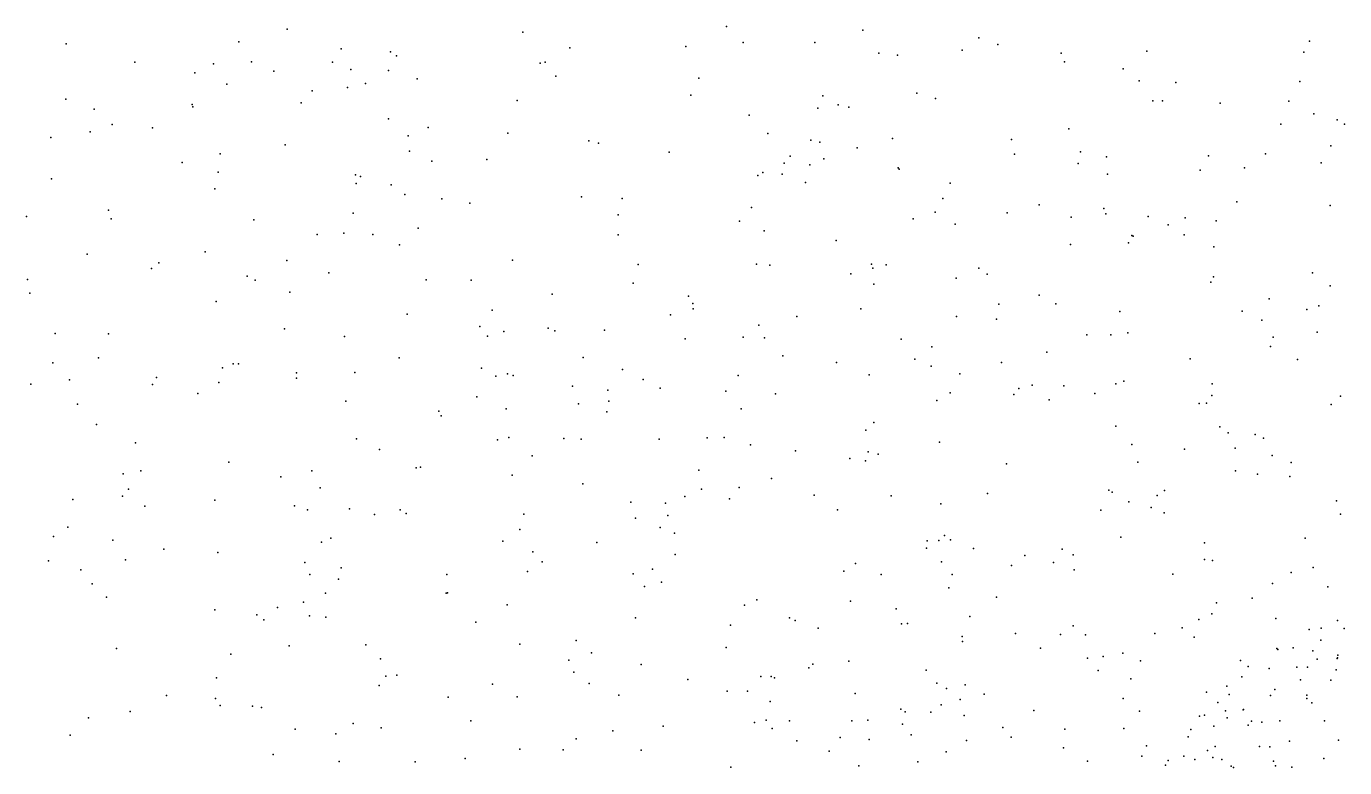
# Model space of a CAD drawing. Header units: metres. Extents: x -23.9 to 23.9, y -28.5 to 28.5.
# Drawn here: x -8.962 to -5.983, y 1.69 to 3.365 of the extents above; entities that cross this region are included whole.
import ezdxf

# ---------------------------------------------------------------- set-up
doc = ezdxf.new("R2010")
doc.units = ezdxf.units.M

msp = doc.modelspace()

# ---------------------------------------------------------------- linework, layer by layer
for p in [(-8.3727, 3.3584, 7.5767), (-7.8404, 3.3518, 3.0638), (-7.3796, 3.3648, -0.5513), (-7.0718, 3.3565, 12.6831), (-6.8095, 3.3392, 10.436), (-8.8721, 3.3254, 4.5847), (-8.4823, 3.3301, -2.2712), (-8.2509, 3.3138, 4.7548), (-7.7338, 3.3161, -8.8228), (-7.4715, 3.3192, 3.8183), (-7.3419, 3.3284, 11.1593), (-7.1804, 3.3281, 23.5188), (-6.8474, 3.311, 6.5988), (-6.7663, 3.324, 1.6996), (-6.4298, 3.3086, 4.2077), (-6.062, 3.3312, -22.1008), (-8.7169, 3.2836, 9.4266), (-8.5392, 3.2802, -19.3107), (-8.4533, 3.2847, 21.4595), (-8.2706, 3.284, -15.3798), (-8.1394, 3.307, 19.2358), (-8.126, 3.2979, 14.0572), (-7.8009, 3.2819, 19.0429), (-7.7899, 3.2842, 18.2619), (-7.0353, 3.3041, 15.2174), (-6.9937, 3.2994, 14.6701), (-6.6234, 3.3041, 6.1241), (-6.6158, 3.2844, 16.3552), (-6.0752, 3.3063, 17.9116), (-8.5817, 3.2601, 5.7873), (-8.403, 3.2639, 8.4996), (-8.2292, 3.2676, 6.93), (-8.1439, 3.2651, -19.0503), (-7.7658, 3.2525, 13.9473), (-6.4836, 3.2691, 26.7601), (-8.5095, 3.2339, -2.7276), (-8.3164, 3.2188, 21.864), (-8.2368, 3.2265, -0.2186), (-8.1962, 3.2355, 3.8435), (-8.0788, 3.2462, 4.334), (-7.4424, 3.2477, 18.0485), (-6.4472, 3.2417, 17.0035), (-6.3642, 3.2383, 23.5657), (-6.0839, 3.2402, -18.6764), (-8.873, 3.2003, 19.1514), (-8.3414, 3.192, 18.1479), (-7.853, 3.1974, -1.3767), (-7.4602, 3.2096, -15.3859), (-7.1623, 3.2075, 18.5817), (-6.9501, 3.2138, -12.6478), (-6.9072, 3.2016, 22.7053), (-6.4164, 3.1964, 15.688), (-6.3942, 3.1964, -13.4176), (-6.2645, 3.1909, 0.6747), (-6.1086, 3.1955, 14.207), (-8.8092, 3.1776, 4.035), (-8.588, 3.1881, 8.0597), (-8.5859, 3.183, 22.126), (-7.329, 3.1644, -13.2473), (-7.1738, 3.1803, 13.0482), (-7.1273, 3.1875, -8.6294), (-7.1033, 3.1823, -0.3931), (-6.0524, 3.167, 12.751), (-8.7682, 3.1433, 6.8687), (-8.6774, 3.1353, 21.6687), (-8.1437, 3.1555, -2.9143), (-8.0543, 3.1366, -7.6602), (-6.6059, 3.133, 16.0117), (-6.1272, 3.1436, 10.0963), (-5.9999, 3.1538, 27.0882), (-5.9828, 3.1437, 8.7657), (-8.9069, 3.114, -16.0614), (-8.8184, 3.1263, -3.2881), (-8.0991, 3.1175, -1.6226), (-7.8741, 3.1237, 3.6583), (-7.6912, 3.1063, -0.8983), (-7.6692, 3.1011, 5.683), (-7.2868, 3.1226, 2.7743), (-7.1896, 3.1078, 6.321), (-7.169, 3.1031, 10.3854), (-7.0044, 3.1111, -7.926), (-6.736, 3.1088, 14.3726), (-8.5246, 3.0765, -0.4767), (-8.3775, 3.0973, 19.0246), (-8.0961, 3.0828, -8.5538), (-7.5095, 3.0802, 3.0767), (-7.2363, 3.0718, 2.3908), (-7.0848, 3.0903, 11.843), (-6.7292, 3.0757, -13.5204), (-6.5798, 3.0816, -20.8495), (-6.5213, 3.07, -12.9849), (-6.2905, 3.072, 5.8112), (-6.1613, 3.0769, 3.3188), (-6.0143, 3.0949, 13.8658), (-8.6103, 3.0575, 8.8943), (-8.0462, 3.0601, 18.3372), (-7.9216, 3.0641, 0.715), (-7.2496, 3.056, 17.5033), (-7.1916, 3.0517, 23.2025), (-7.1602, 3.0655, 10.7487), (-6.9918, 3.0452, -8.2939), (-6.9897, 3.0423, 12.4862), (-6.5853, 3.0549, -8.4432), (-6.3097, 3.04, 26.9923), (-6.2092, 3.0452, 17.2353), (-6.0355, 3.0562, 23.2647), (-8.9053, 3.0202, 18.0231), (-8.5291, 3.0356, 9.6198), (-8.2183, 3.0293, -8.2229), (-8.217, 3.0095, 13.6745), (-8.2069, 3.0256, -2.1253), (-7.3089, 3.028, 23.8435), (-7.2976, 3.0349, 1.8358), (-7.2542, 3.0307, -20.3158), (-7.2017, 3.0117, 14.5512), (-6.8742, 3.0106, 7.0657), (-6.519, 3.0311, 26.0429), (-8.5362, 2.9977, -3.5223), (-8.1378, 3.0066, -20.0695), (-8.1071, 2.985, -0.4666), (-7.708, 2.9798, 13.296), (-8.023, 2.9748, -3.2327), (-7.9603, 2.9656, 4.8129), (-7.6158, 2.976, -1.4872), (-7.3232, 2.9557, 3.5474), (-6.8913, 2.976, 22.3937), (-6.673, 2.9618, 6.118), (-6.5272, 2.9534, -15.5992), (-6.2261, 2.968, 18.3237), (-6.0156, 2.9599, 2.1535), (-8.9624, 2.9354, 12.856), (-8.7769, 2.9494, -18.6993), (-8.7711, 2.9295, -20.3687), (-8.4482, 2.9278, 8.4106), (-8.2236, 2.943, 13.0332), (-7.6246, 2.9386, -7.5912), (-7.3507, 2.9247, 7.4925), (-6.9579, 2.9301, 23.9574), (-6.9082, 2.9446, 1.9863), (-6.7458, 2.9431, 17.3606), (-6.6008, 2.9336, 2.2627), (-6.5225, 2.9414, 5.2672), (-6.4266, 2.9348, 10.2017), (-6.3431, 2.9323, 3.8726), (-6.2733, 2.9253, 25.8223), (-8.3053, 2.8947, 18.5445), (-8.245, 2.8977, 5.1048), (-8.1795, 2.8942, 0.3253), (-8.0772, 2.9089, 3.9911), (-7.6251, 2.8935, 8.6087), (-7.2949, 2.9031, -12.6169), (-6.8632, 2.918, 13.5848), (-6.4637, 2.8919, 23.2423), (-6.4604, 2.8907, 16.7927), (-6.3815, 2.916, -8.7709), (-6.3455, 2.8939, 7.5845), (-8.1194, 2.871, 5.7316), (-7.1324, 2.881, -9.0501), (-6.6025, 2.8715, 26.3592), (-6.4711, 2.8758, -12.4968), (-6.2784, 2.8664, 12.8401), (-8.8253, 2.8498, 13.2601), (-8.5584, 2.8556, 12.7826), (-8.3738, 2.8355, 7.5182), (-7.8639, 2.8364, 4.3187), (-8.6796, 2.8174, 3.8217), (-8.6627, 2.8304, 19.2537), (-8.2791, 2.8076, 23.33), (-7.5797, 2.8264, 23.8896), (-7.3122, 2.8276, -13.1935), (-7.282, 2.8249, 3.0051), (-7.0992, 2.8054, 6.7146), (-7.0524, 2.8271, 0.2338), (-7.049, 2.8181, 14.1568), (-7.0188, 2.8261, 15.2393), (-6.8093, 2.8182, 11.2025), (-6.7904, 2.8046, 15.8629), (-6.0555, 2.8077, 17.044), (-8.96, 2.7928, 21.9595), (-8.4635, 2.8005, -0.0016), (-8.4453, 2.7915, 9.068), (-8.0587, 2.7918, -1.8014), (-7.9572, 2.7914, -15.5712), (-7.5912, 2.7847, 9.0919), (-7.0468, 2.7819, 17.3885), (-6.8611, 2.796, 0.6762), (-6.285, 2.7867, 21.9692), (-6.2789, 2.7986, 2.4687), (-6.0158, 2.7783, -20.3123), (-8.9548, 2.7622, 6.9977), (-8.5333, 2.7427, 8.0665), (-8.3671, 2.7642, 22.9813), (-7.7739, 2.7597, 23.5156), (-7.466, 2.7551, 14.6807), (-6.673, 2.757, -9.1858), (-6.1532, 2.7491, 1.1316), (-8.1018, 2.7145, 13.4721), (-7.9096, 2.7231, 23.0369), (-7.5065, 2.7126, 17.8021), (-7.4559, 2.7387, -7.8521), (-7.4555, 2.7265, 2.0754), (-7.0766, 2.7264, 12.1569), (-6.7644, 2.7371, 10.2351), (-6.6352, 2.7381, 14.0638), (-6.491, 2.7207, -13.3762), (-6.2144, 2.7213, 7.0674), (-6.0682, 2.7246, 10.1002), (-6.0414, 2.7336, 4.1877), (-7.9376, 2.6869, 9.3921), (-7.7827, 2.6828, -8.1962), (-7.3067, 2.6895, 7.0834), (-7.221, 2.709, 10.3515), (-6.8598, 2.7091, 7.6304), (-6.7695, 2.7031, -12.2345), (-6.1699, 2.7012, 13.3721), (-8.8971, 2.6709, 5.1637), (-8.7771, 2.6699, -0.1448), (-8.3787, 2.6815, 18.9776), (-8.2436, 2.6641, 6.8899), (-7.9201, 2.6649, 10.4435), (-7.8833, 2.6753, 1.1925), (-7.7677, 2.6769, 7.4287), (-7.6555, 2.6784, 0.5298), (-7.4734, 2.6585, 13.6568), (-7.3424, 2.6623, 22.8971), (-7.2944, 2.6611, 24.1562), (-6.9855, 2.6576, 18.7483), (-6.5654, 2.6678, 23.7868), (-6.5115, 2.6674, 13.3111), (-6.4731, 2.6723, 8.7805), (-6.144, 2.6622, 18.1111), (-6.0448, 2.6735, 23.1482), (-6.9158, 2.6407, 11.6049), (-6.6562, 2.6285, 19.1871), (-6.1506, 2.6411, -23.0808), (-8.9028, 2.6041, 17.9764), (-8.7997, 2.6159, -3.7085), (-8.5192, 2.5932, 13.0805), (-8.4949, 2.6024, -3.8774), (-8.4828, 2.6019, -15.8366), (-8.12, 2.6155, 10.0504), (-7.9334, 2.5927, 18.3796), (-7.7036, 2.6167, 17.5064), (-7.2525, 2.6201, -0.0222), (-7.1311, 2.6048, 3.8579), (-6.9546, 2.6125, 3.1785), (-6.9172, 2.5966, -13.5315), (-6.7585, 2.605, 22.7258), (-6.3317, 2.6135, 8.4631), (-6.0892, 2.6116, 15.264), (-8.8652, 2.566, -18.389), (-8.6686, 2.5713, -16.3126), (-8.3516, 2.5695, -20.3127), (-8.3515, 2.582, 12.7666), (-8.2199, 2.5827, 22.6886), (-7.9014, 2.5746, 13.8319), (-7.8752, 2.5798, -3.2014), (-7.8621, 2.5756, -18.3629), (-7.6151, 2.5894, 17.1386), (-7.568, 2.5664, 1.5633), (-7.3533, 2.5755, -8.1453), (-7.0575, 2.5773, -20.4228), (-6.8522, 2.5792, 12.3772), (-6.4819, 2.5631, 23.4428), (-8.9522, 2.5561, 23.8464), (-8.6774, 2.5558, 23.5193), (-8.5751, 2.5354, 5.6218), (-8.5275, 2.5599, 18.1582), (-7.7279, 2.5516, 19.0257), (-7.6481, 2.5427, 2.7238), (-7.5299, 2.5473, -20.6923), (-7.3815, 2.5401, -1.107), (-7.2691, 2.5347, 6.5286), (-6.8745, 2.5367, 10.8317), (-6.7303, 2.5332, 6.3912), (-6.719, 2.5464, 3.419), (-6.6887, 2.5543, 19.7886), (-6.6174, 2.5521, 22.3019), (-6.5474, 2.5348, -20.5556), (-6.4996, 2.557, -8.0219), (-6.2824, 2.5569, 26.0704), (-8.8468, 2.511, 13.5988), (-8.2405, 2.5175, 18.5968), (-7.9441, 2.5277, -16.0155), (-7.7145, 2.5118, -1.7252), (-7.6461, 2.5177, 0.2023), (-6.9042, 2.5196, 15.3704), (-6.6507, 2.5211, 17.4983), (-6.3113, 2.5128, 4.7408), (-6.2948, 2.5135, 26.658), (-6.2829, 2.5303, 18.6509), (-6.0134, 2.5105, 22.2418), (-5.9925, 2.5294, 4.5348), (-8.0301, 2.4952, 23.7646), (-8.0247, 2.4844, 4.0965), (-7.878, 2.5001, 4.4418), (-7.6501, 2.494, 2.2893), (-7.347, 2.5008, -18.6796), (-8.8041, 2.4652, 23.0565), (-7.0652, 2.4522, 4.454), (-7.0469, 2.4696, -15.2534), (-6.5003, 2.4614, 16.8389), (-6.2652, 2.46, 19.1734), (-6.2464, 2.446, 10.3418), (-8.716, 2.4235, 19.2001), (-8.2165, 2.4327, -4.0012), (-7.8972, 2.4304, 22.6817), (-7.8722, 2.4358, -2.7915), (-7.7474, 2.4337, 7.7143), (-7.7083, 2.4319, 23.9312), (-7.5323, 2.4316, -8.7209), (-7.4233, 2.4347, 18.2013), (-7.3853, 2.4354, 5.8722), (-7.3257, 2.4192, 7.7094), (-6.8988, 2.4255, 16.3656), (-6.4637, 2.4198, 5.6417), (-6.1852, 2.4426, 0.9806), (-6.1664, 2.4338, -12.9688), (-8.164, 2.4085, 10.4009), (-7.8193, 2.3942, 18.1045), (-7.2238, 2.4055, 3.163), (-7.1013, 2.3883, 22.8349), (-7.0594, 2.4031, 13.2451), (-7.0371, 2.3977, 14.0277), (-6.3445, 2.4091, 24.6943), (-6.2303, 2.4113, 22.8845), (-6.1467, 2.3949, 9.9599), (-8.7436, 2.3539, -4.1078), (-8.7038, 2.3602, -0.9988), (-8.5047, 2.3797, 13.347), (-8.3173, 2.3604, 13.6556), (-8.0814, 2.367, 6.9838), (-8.0712, 2.3686, 7.9755), (-7.4424, 2.3616, -13.2051), (-7.0656, 2.3833, 3.594), (-6.7469, 2.376, -22.6714), (-6.4505, 2.3799, 6.7251), (-6.2294, 2.3604, -8.3092), (-6.104, 2.3794, -15.1365), (-8.3871, 2.3467, 16.901), (-7.8646, 2.3502, 4.8163), (-7.7046, 2.331, 9.7085), (-7.2784, 2.3431, 19.0418), (-6.1796, 2.3527, 9.0164), (-6.1069, 2.3476, 5.6597), (-8.8571, 2.2954, 8.4399), (-8.7452, 2.3032, 1.5609), (-8.7318, 2.3191, 16.8443), (-8.2985, 2.3222, 0.3021), (-7.4739, 2.3026, 4.6647), (-7.4365, 2.3187, 22.8999), (-7.3732, 2.2967, 1.9493), (-7.3512, 2.3228, 13.8353), (-7.1815, 2.3052, 24.9846), (-7.0076, 2.3035, 17.0205), (-6.7898, 2.3091, 15.8983), (-6.5156, 2.3163, 23.745), (-6.5084, 2.312, 9.1641), (-6.4063, 2.3046, -13.3757), (-6.3897, 2.3157, -9.1022), (-8.6946, 2.2805, 9.0111), (-8.5364, 2.2938, 10.3807), (-8.3563, 2.2813, -18.3448), (-8.3271, 2.272, -2.3287), (-8.232, 2.2741, 5.7226), (-8.1172, 2.272, 17.247), (-7.5958, 2.2899, 24.6078), (-7.5179, 2.2875, 6.8595), (-7.1288, 2.2723, -12.251), (-6.8955, 2.2858, 0.428), (-6.5339, 2.2718, 23.265), (-6.4707, 2.2904, 8.6227), (-6.4198, 2.2778, 15.2065), (-6.3909, 2.2651, -12.3739), (-6.0014, 2.2927, 8.4765), (-8.1754, 2.2617, -1.7398), (-8.104, 2.2641, 9.064), (-7.8382, 2.2627, 8.5814), (-7.5855, 2.2534, 4.3136), (-7.5123, 2.2592, 10.0051), (-5.9918, 2.2621, -18.4627), (-8.9008, 2.2118, -1.7735), (-8.8687, 2.2333, 6.7843), (-8.2744, 2.2079, 4.8678), (-7.8469, 2.2275, -17.8572), (-7.5302, 2.232, 1.5047), (-7.4972, 2.2195, 14.6069), (-6.8874, 2.2145, 4.627), (-6.4884, 2.2107, 8.0436), (-6.0719, 2.2081, 23.86), (-8.7673, 2.2038, 4.1382), (-8.6516, 2.1832, 16.5234), (-8.5294, 2.1757, -1.9467), (-8.295, 2.1993, 4.1372), (-7.8855, 2.2017, -3.704), (-7.8173, 2.1776, 5.6874), (-7.6731, 2.1983, 19.293), (-6.9276, 2.1854, 11.0201), (-6.9262, 2.2019, -18.6862), (-6.9, 2.2027, -7.9561), (-6.8735, 2.2042, 24.8008), (-6.8217, 2.1851, 26.1957), (-6.6216, 2.1834, 16.6135), (-6.2992, 2.1973, 21.7393), (-8.9122, 2.157, -0.7407), (-8.738, 2.159, 8.1212), (-8.333, 2.153, 18.3027), (-7.7963, 2.1549, 8.9424), (-7.4959, 2.1713, 0.4246), (-7.088, 2.1511, 24.2887), (-6.8939, 2.1547, -18.1054), (-6.7361, 2.1461, 23.9869), (-6.7053, 2.1691, 20.074), (-6.6405, 2.1534, 14.0976), (-6.5961, 2.1707, 3.2328), (-6.2997, 2.1601, -9.5844), (-6.2817, 2.158, 19.9268), (-8.8396, 2.1366, -16.9166), (-8.322, 2.1264, -16.2109), (-8.2566, 2.1158, 16.5133), (-8.251, 2.1412, -4.1919), (-8.0124, 2.1259, -2.9339), (-7.8299, 2.1326, 14.0084), (-7.5909, 2.1273, -1.3369), (-7.5473, 2.1378, 2.82), (-7.1144, 2.1338, 13.5558), (-7.0303, 2.1257, 7.7833), (-6.8696, 2.1258, -23.1576), (-6.5944, 2.1367, 0.6218), (-6.371, 2.1265, 27.0578), (-6.1036, 2.1308, 1.2645), (-6.0536, 2.1422, -20.2485), (-8.8135, 2.1053, 10.1214), (-7.5649, 2.0993, 2.3052), (-7.5266, 2.1088, 24.2441), (-6.8774, 2.0958, 3.4606), (-6.1457, 2.1057, 10.7614), (-6.021, 2.098, 18.1293), (-8.781, 2.075, 6.493), (-8.3357, 2.0637, 10.7033), (-8.286, 2.0837, 1.3802), (-8.0134, 2.0842, 19.2803), (-8.0102, 2.0847, 5.1359), (-7.8756, 2.0576, 8.187), (-7.3391, 2.057, 6.3156), (-7.3114, 2.0691, 9.612), (-7.0996, 2.0655, -13.3843), (-6.7695, 2.0747, 12.4005), (-6.2726, 2.0617, -8.62), (-6.1919, 2.0724, 20.677), (-8.5367, 2.0461, -17.2951), (-8.4415, 2.035, 13.4498), (-8.3946, 2.0516, 22.5529), (-8.3226, 2.0325, -1.46), (-8.2852, 2.0294, -19.9541), (-7.5859, 2.0281, -0.451), (-7.2378, 2.0283, 15.0811), (-6.9965, 2.0487, 6.4925), (-6.8301, 2.031, -0.0682), (-6.2831, 2.0373, 22.4687), (-6.1382, 2.0264, 9.6824), (-8.4254, 2.0239, 6.5237), (-7.9464, 2.0184, 6.8633), (-7.3712, 2.0117, -15.3139), (-7.2246, 2.0218, -22.1724), (-7.1729, 2.0051, 16.8014), (-6.9843, 2.0147, -9.193), (-6.971, 2.0151, 13.0541), (-6.5965, 2.0104, -9.9983), (-6.3498, 2.0058, 5.4773), (-6.3125, 2.0241, -12.7509), (-6.0631, 2.0015, -5.9856), (-6.0355, 2.0047, -6.0959), (-5.9991, 2.0222, 14.1615), (-5.9837, 2.0037, -5.8298), (-8.1953, 1.9673, 7.9463), (-7.8471, 1.9686, 16.8062), (-7.7197, 1.9771, 23.7267), (-6.847, 1.9858, 23.0912), (-6.8468, 1.9746, -15.3318), (-6.7266, 1.9929, 12.7522), (-6.6249, 1.9905, -13.3395), (-6.5685, 1.9895, 16.1119), (-6.4116, 1.9929, -0.1533), (-6.3228, 1.9845, -23.5966), (-6.0366, 1.9778, -6.2158), (-8.7589, 1.9588, 1.9181), (-8.5002, 1.9459, 5.9273), (-8.3684, 1.9652, -1.0827), (-7.6849, 1.9487, 9.2816), (-7.3807, 1.9609, 13.8646), (-6.6701, 1.9597, -0.5833), (-6.5643, 1.9371, 0.2647), (-6.5284, 1.9409, 22.2252), (-6.484, 1.948, -8.2805), (-6.1363, 1.9589, -5.9641), (-6.1339, 1.9562, -6.0932), (-6.0988, 1.96, -5.8358), (-6.0545, 1.9538, -5.7696), (-5.9986, 1.9375, -5.6882), (-5.9985, 1.9439, 14.7597), (-8.1617, 1.9358, 5.8268), (-7.7365, 1.9325, 1.4387), (-7.5731, 1.9224, 25.3207), (-7.1938, 1.9148, -19.6161), (-7.1846, 1.9231, -8.2825), (-7.1034, 1.9301, -20.0836), (-6.9283, 1.9102, 20.0528), (-6.5396, 1.9093, 10.9614), (-6.4443, 1.9313, 14.9175), (-6.2184, 1.9315, -9.0651), (-6.2006, 1.9184, -6.0327), (-6.1536, 1.9139, -5.8169), (-6.091, 1.9168, 9.3343), (-6.0668, 1.9164, -5.6979), (-6.0449, 1.9345, -6.3135), (-6.0021, 1.9106, 22.6391), (-6, 1.9359, -9.4662), (-8.5327, 1.8926, 0.7066), (-8.1496, 1.8966, 13.8359), (-8.1249, 1.8986, 18.0703), (-7.9088, 1.8785, -20.2991), (-7.7253, 1.9051, -15.861), (-7.6906, 1.8799, 7.5132), (-7.4675, 1.889, -16.5155), (-7.3025, 1.8958, 9.9858), (-7.2793, 1.8952, -8.6115), (-7.2716, 1.8929, -0.6875), (-6.9049, 1.8805, -22.7028), (-6.4662, 1.8903, 25.9165), (-6.215, 1.8949, -6.1247), (-6.0827, 1.8882, 27.0304), (-6.0138, 1.8873, -5.6258), (-8.6455, 1.8527, 9.2364), (-8.1649, 1.8753, -18.7499), (-8.0092, 1.8487, 1.1461), (-7.8533, 1.8493, -3.4909), (-7.6231, 1.853, 6.5407), (-7.3788, 1.8622, 4.1069), (-7.3326, 1.8621, 19.6488), (-7.089, 1.8573, 2.0495), (-6.883, 1.8686, 8.0957), (-6.8407, 1.8768, 14.2872), (-6.7972, 1.8555, 23.4386), (-6.2951, 1.8604, 1.464), (-6.2489, 1.8736, -5.9329), (-6.244, 1.8545, -6.1952), (-6.1506, 1.8526, -6.341), (-6.1409, 1.8659, -5.6935), (-6.068, 1.853, 17.8883), (-8.5347, 1.8457, 17.6446), (-8.5247, 1.8303, 5.4093), (-8.4516, 1.8286, 0.3387), (-8.4307, 1.8255, 10.316), (-7.2816, 1.8388, -12.2146), (-6.9862, 1.8217, -8.8961), (-6.8946, 1.8315, -11.801), (-6.8518, 1.8433, -10.9836), (-6.6851, 1.8185, -10.3899), (-6.483, 1.8461, 4.5612), (-6.2696, 1.8371, -5.8492), (-6.2521, 1.8178, -5.7725), (-6.2124, 1.8201, -10.0406), (-6.2111, 1.8211, -5.7046), (-6.0682, 1.8462, -6.4238), (-6.0568, 1.8363, -5.5825), (-8.8218, 1.8021, -6.3136), (-8.7278, 1.8165, -0.7172), (-8.224, 1.7893, 1.6084), (-7.9578, 1.7952, 6.5655), (-7.3166, 1.7918, 7.4453), (-7.2906, 1.797, 2.4102), (-7.2374, 1.7956, 23.2839), (-7.0963, 1.7954, 23.7625), (-7.0604, 1.7965, 6.1783), (-6.9824, 1.7881, -1.0445), (-6.9762, 1.816, 3.0514), (-6.9179, 1.8153, 5.7494), (-6.8425, 1.8072, 14.9835), (-6.4461, 1.8171, 25.0236), (-6.311, 1.8057, -5.9366), (-6.2998, 1.8078, -6.1557), (-6.2483, 1.8018, -6.2902), (-6.1932, 1.7945, -6.3661), (-6.1697, 1.7921, -5.6342), (-6.129, 1.7955, -15.3503), (-6.028, 1.7956, 3.8231), (-8.8635, 1.7626, 23.1161), (-8.3546, 1.7767, 16.3127), (-8.2632, 1.7659, 9.519), (-8.1603, 1.7799, 4.0937), (-7.6368, 1.7727, 23.2679), (-7.5233, 1.7831, 10.9893), (-7.277, 1.778, -1.2341), (-6.9622, 1.7639, 3.8596), (-6.755, 1.78, 6.7132), (-6.7367, 1.7584, -8.5496), (-6.6153, 1.7763, -20.4515), (-6.4821, 1.7781, 1.1689), (-6.3363, 1.759, -5.8868), (-6.3302, 1.7758, -6.1011), (-6.2782, 1.7836, 21.4097), (-6.2005, 1.7852, 6.7973), (-7.8469, 1.7312, 9.522), (-7.749, 1.73, 22.907), (-7.72, 1.7546, 13.8923), (-7.5726, 1.7292, -19.8109), (-7.2207, 1.7499, 26.6744), (-7.1232, 1.7576, -10.698), (-7.0571, 1.7535, -18.284), (-6.8371, 1.7512, -12.9526), (-6.6182, 1.7345, 16.4915), (-6.431, 1.7386, 20.539), (-6.293, 1.7282, -5.7155), (-6.2758, 1.7376, -6.3277), (-6.1756, 1.7375, 0.0219), (-6.1518, 1.7366, -6.4653), (-6.1073, 1.7496, -5.5366), (-5.9966, 1.7517, 19.9595), (-8.4045, 1.719, 18.6458), (-8.2555, 1.7031, -4.1481), (-8.0836, 1.7029, 17.6103), (-7.9707, 1.7104, -3.8892), (-7.1481, 1.7269, 7.7355), (-6.9474, 1.7025, 25.3236), (-6.8834, 1.7256, 11.9247), (-6.564, 1.7039, 21.7071), (-6.441, 1.7157, 11.5791), (-6.3814, 1.7054, -5.9396), (-6.3466, 1.7158, -5.8213), (-6.3214, 1.7077, 8.3567), (-6.2808, 1.7123, 4.3131), (-6.26, 1.708, -10.5264), (-6.1434, 1.7039, -0.458), (-6.0299, 1.7105, -5.4693), (-7.3702, 1.6909, 8.3261), (-7.0809, 1.694, 26.9989), (-6.3874, 1.6948, 22.5212), (-6.2395, 1.6932, 0.565), (-6.234, 1.6896, -6.4301), (-6.1391, 1.6939, 11.9216), (-6.1023, 1.6906, 1.7016)]:
    msp.add_point(p)

doc.saveas('drawing.dxf')
